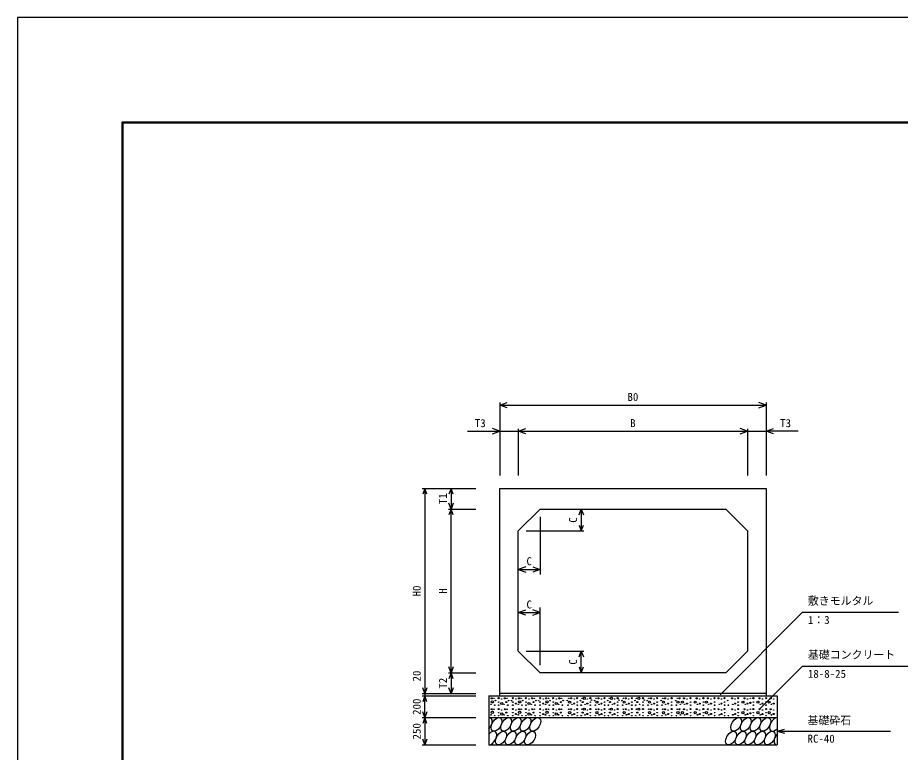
# Model space of a CAD drawing. Units: millimetres, scale not verified, with parts at other scales. Extents: x -100800 to 100800, y -35640 to 35640.
# Drawn here: x -100800 to -80586, y 18819 to 35640 of the extents above; entities that cross this region are included whole.
import ezdxf
from ezdxf.enums import TextEntityAlignment as Align

# ---------------------------------------------------------------- set-up
doc = ezdxf.new("R2010")
doc.units = ezdxf.units.MM
doc.header["$LTSCALE"] = 120
for name, color, linetype, lineweight in [('0-0_DIM', 7, 'Continuous', 25), ('0-1_Defpoints', 5, 'Continuous', 25), ('0-2_HATCH', 6, 'Continuous', 25), ('0-5_OUTLINE', 3, 'Continuous', 25), ('0-8_WAKU', 3, 'Continuous', 25)]:
    doc.layers.add(name, color=color, linetype=linetype, lineweight=lineweight)
doc.styles.add('ＭＳ ゴシック', font='')
doc.styles.get('ＭＳ ゴシック').set_extended_font_data('MS Gothic')

msp = doc.modelspace()

# ---------------------------------------------------------------- linework, layer by layer
at = {"layer": '0-0_DIM'}
for p, q in [((-89759.7, 26829.5), (-89759.7, 25157.8)), ((-89759.7, 26769.5), (-83659.7, 26769.5)), ((-83659.7, 26829.5), (-83659.7, 25157.8)), ((-90494.6, 26169.5), (-89759.7, 26169.5)), ((-89334.7, 26229.5), (-89334.7, 25157.8)), ((-84084.7, 26229.5), (-84084.7, 25157.8)), ((-82924.8, 26169.5), (-83659.7, 26169.5)), ((-91534.9, 24863.6), (-90309.7, 24863.6)), ((-91474.9, 24863.6), (-91474.9, 20163.6)), ((-90874.9, 24863.6), (-90874.9, 24388.6)), ((-90934.9, 24388.6), (-90309.7, 24388.6)), ((-90874.9, 20638.6), (-90874.9, 24388.6)), ((-87894.7, 24388.6), (-87894.7, 23888.6)), ((-88834.7, 24208.6), (-88834.7, 22888.6)), ((-89154.7, 23888.6), (-87834.7, 23888.6)), ((-89334.7, 23008.6), (-88834.7, 23008.6)), ((-88834.7, 20818.6), (-88834.7, 22138.6)), ((-89334.7, 22018.6), (-88834.7, 22018.6)), ((-82823.3, 22029.2), (-84714.1, 20138.4)), ((-82823.3, 22029.2), (-80631.5, 22029.2)), ((-89154.7, 21138.6), (-87834.7, 21138.6)), ((-87894.7, 20638.6), (-87894.7, 21138.6)), ((-90934.9, 20638.6), (-90309.7, 20638.6)), ((-90874.9, 20638.6), (-90874.9, 20163.6)), ((-82823.3, 20795.6), (-83805.2, 19813.6)), ((-82823.3, 20795.6), (-79995.4, 20795.6)), ((-91534.9, 20163.6), (-90309.7, 20163.6)), ((-91534.9, 20113.6), (-90309.7, 20113.6)), ((-91474.9, 20163.6), (-91474.9, 20113.6)), ((-91474.9, 19613.6), (-91474.9, 20113.6)), ((-91534.9, 19613.6), (-90309.7, 19613.6)), ((-91474.9, 19613.6), (-91474.9, 18988.6)), ((-83409.7, 19301.1), (-83235.8, 19347.7)), ((-83409.7, 19301.1), (-80809.8, 19301.1)), ((-83409.7, 19301.1), (-83235.8, 19254.6)), ((-91534.9, 18988.6), (-90309.7, 18988.6))]:
    msp.add_line(p, q, dxfattribs=at)
for points in [[(-89590.6, 26707.9), (-89759.7, 26769.5), (-89590.6, 26831)], [(-83828.8, 26707.9), (-83659.7, 26769.5), (-83828.8, 26831)], [(-89928.8, 26107.9), (-89759.7, 26169.5), (-89928.8, 26231)], [(-89759.7, 26169.5), (-89334.7, 26169.5), (-84084.7, 26169.5), (-83659.7, 26169.5)], [(-89165.6, 26107.9), (-89334.7, 26169.5), (-89165.6, 26231)], [(-84253.8, 26107.9), (-84084.7, 26169.5), (-84253.8, 26231)], [(-83490.6, 26107.9), (-83659.7, 26169.5), (-83490.6, 26231)], [(-91425.7, 24728.3), (-91474.9, 24863.6), (-91524.2, 24728.3)], [(-90825.7, 24728.3), (-90874.9, 24863.6), (-90924.2, 24728.3)], [(-90825.7, 24524), (-90874.9, 24388.6), (-90924.2, 24524)], [(-90825.7, 24253.3), (-90874.9, 24388.6), (-90924.2, 24253.3)], [(-87944, 24253.3), (-87894.7, 24388.6), (-87845.4, 24253.3)], [(-87944, 24024), (-87894.7, 23888.6), (-87845.4, 24024)], [(-89165.6, 23070.2), (-89334.7, 23008.6), (-89165.6, 22947.1)], [(-89003.8, 23070.2), (-88834.7, 23008.6), (-89003.8, 22947.1)], [(-89165.6, 21957.1), (-89334.7, 22018.6), (-89165.6, 22080.2)], [(-89003.8, 21957.1), (-88834.7, 22018.6), (-89003.8, 22080.2)], [(-87944, 21003.3), (-87894.7, 21138.6), (-87845.4, 21003.3)], [(-90825.7, 20774), (-90874.9, 20638.6), (-90924.2, 20774)], [(-90825.7, 20503.3), (-90874.9, 20638.6), (-90924.2, 20503.3)], [(-87944, 20774), (-87894.7, 20638.6), (-87845.4, 20774)], [(-91425.7, 20299), (-91474.9, 20163.6), (-91524.2, 20299)], [(-90825.7, 20299), (-90874.9, 20163.6), (-90924.2, 20299)], [(-91425.7, 19978.3), (-91474.9, 20113.6), (-91524.2, 19978.3)], [(-91425.7, 19749), (-91474.9, 19613.6), (-91524.2, 19749)], [(-91425.7, 19478.3), (-91474.9, 19613.6), (-91524.2, 19478.3)], [(-91425.7, 19124), (-91474.9, 18988.6), (-91524.2, 19124)]]:
    msp.add_lwpolyline(points, dxfattribs=at)
at = {"layer": '0-1_Defpoints'}
msp.add_lwpolyline([(-100800, -35640), (0, -35640), (0, 35640), (-100800, 35640)], close=True, dxfattribs=at)
at = {"layer": '0-2_HATCH'}
for centre, radius in [((-89944.6, 20056.6), 12.5), ((-89892, 20056.6), 6.25), ((-89784.8, 20058.8), 12.5), ((-89714.7, 20039.1), 6.25), ((-89644.6, 20056.6), 12.5), ((-89592, 20056.6), 6.25), ((-89459.8, 20058.8), 12.5), ((-89389.7, 20039.1), 6.25), ((-89319.6, 20056.6), 12.5), ((-89267, 20056.6), 6.25), ((-89159.8, 20058.8), 12.5), ((-89089.7, 20039.1), 6.25), ((-89019.6, 20056.6), 12.5), ((-88967, 20056.6), 6.25), ((-88834.8, 20058.8), 12.5), ((-88764.7, 20039.1), 6.25), ((-88694.6, 20056.6), 12.5), ((-88642, 20056.6), 6.25), ((-88534.8, 20058.8), 12.5), ((-88464.7, 20039.1), 6.25), ((-88394.6, 20056.6), 12.5), ((-88342, 20056.6), 6.25), ((-88177.4, 20056.6), 6.25), ((-88124.8, 20056.6), 12.5), ((-88054.7, 20039.1), 6.25), ((-87984.6, 20058.8), 12.5), ((-87877.4, 20056.6), 6.25), ((-87824.8, 20056.6), 25), ((-87754.7, 20039.1), 6.25), ((-87684.6, 20058.8), 12.5), ((-87656.3, 20014.9), 6.25), ((-87552.4, 20056.6), 6.25), ((-87499.8, 20056.6), 12.5), ((-87429.7, 20039.1), 6.25), ((-87359.6, 20058.8), 12.5), ((-87252.4, 20056.6), 6.25), ((-87199.8, 20056.6), 25), ((-87129.7, 20039.1), 6.25), ((-87059.6, 20058.8), 12.5), ((-87031.3, 20014.9), 6.25), ((-86927.4, 20056.6), 6.25), ((-86874.8, 20056.6), 12.5), ((-86804.7, 20039.1), 6.25), ((-86734.6, 20058.8), 12.5), ((-86627.4, 20056.6), 6.25), ((-86574.8, 20056.6), 25), ((-86480.1, 20058.8), 12.5), ((-86451.7, 20014.9), 6.25), ((-86347.8, 20056.6), 6.25), ((-86295.2, 20056.6), 12.5), ((-86225.2, 20039.1), 6.25), ((-86155.1, 20058.8), 12.5), ((-86027.7, 20056.6), 6.25), ((-85975.1, 20056.6), 12.5), ((-85905, 20039.1), 6.25), ((-85822.7, 20058.8), 12.5), ((-85695.4, 20056.6), 6.25), ((-85642.8, 20056.6), 12.5), ((-85541.1, 20056.6), 12.5), ((-85471, 20039.1), 6.25), ((-85388.7, 20058.8), 12.5), ((-85249, 20056.6), 12.5), ((-85178.9, 20039.1), 6.25), ((-85096.6, 20058.8), 12.5), ((-84992.2, 20056.6), 12.5), ((-84922.2, 20039.1), 6.25), ((-84839.9, 20058.8), 12.5), ((-84751.7, 20056.6), 12.5), ((-84681.7, 20039.1), 6.25), ((-84611.6, 20058.8), 12.5), ((-84439.7, 20056.6), 12.5), ((-84369.6, 20039.1), 6.25), ((-84299.5, 20058.8), 12.5), ((-84156.1, 20056.6), 12.5), ((-84086, 20039.1), 6.25), ((-84020.7, 20056.6), 6.25), ((-83952.3, 20058.8), 12.5), ((-83812.6, 20056.6), 12.5), ((-83742.5, 20039.1), 6.25), ((-83660.2, 20058.8), 12.5), ((-83555.8, 20056.6), 12.5), ((-83485.8, 20039.1), 6.25), ((-89962.1, 19918.7), 6.25), ((-89944.6, 19806.6), 12.5), ((-89928.3, 19974.1), 25), ((-89892, 19806.6), 6.25), ((-89874.5, 19899), 6.25), ((-89857, 20004.1), 6.25), ((-89784.8, 19808.8), 12.5), ((-89784.8, 19969), 6.25), ((-89784.8, 19899), 6.25), ((-89714.7, 19936.2), 25), ((-89662.1, 19918.7), 6.25), ((-89644.6, 19806.6), 12.5), ((-89609.5, 19969), 12.5), ((-89592, 19806.6), 6.25), ((-89574.5, 19899), 6.25), ((-89557, 20004.1), 6.25), ((-89490.8, 20001.8), 6.25), ((-89459.8, 19808.8), 12.5), ((-89459.8, 19969), 6.25), ((-89459.8, 19899), 6.25), ((-89389.7, 19936.2), 12.5), ((-89337.1, 19918.7), 6.25), ((-89319.6, 19806.6), 12.5), ((-89303.3, 19974.1), 25), ((-89267, 19806.6), 6.25), ((-89249.5, 19899), 6.25), ((-89232, 20004.1), 6.25), ((-89159.8, 19808.8), 12.5), ((-89159.8, 19969), 6.25), ((-89159.8, 19899), 6.25), ((-89089.7, 19936.2), 25), ((-89037.1, 19918.7), 6.25), ((-89019.6, 19806.6), 12.5), ((-88984.5, 19969), 12.5), ((-88967, 19806.6), 6.25), ((-88949.5, 19899), 6.25), ((-88932, 20004.1), 6.25), ((-88865.8, 20001.8), 6.25), ((-88834.8, 19808.8), 12.5), ((-88834.8, 19969), 6.25), ((-88834.8, 19899), 6.25), ((-88764.7, 19936.2), 12.5), ((-88712.1, 19918.7), 6.25), ((-88694.6, 19806.6), 12.5), ((-88678.3, 19974.1), 25), ((-88642, 19806.6), 6.25), ((-88624.5, 19899), 6.25), ((-88607, 20004.1), 6.25), ((-88534.8, 19808.8), 12.5), ((-88534.8, 19969), 6.25), ((-88534.8, 19899), 6.25), ((-88464.7, 19936.2), 25), ((-88412.1, 19918.7), 6.25), ((-88394.6, 19806.6), 12.5), ((-88359.5, 19969), 12.5), ((-88342, 19806.6), 6.25), ((-88324.5, 19899), 6.25), ((-88307, 20004.1), 6.25), ((-88212.4, 20004.1), 6.25), ((-88194.9, 19899), 6.25), ((-88159.9, 19969), 25), ((-88177.4, 19806.6), 6.25), ((-88124.8, 19806.6), 12.5), ((-88107.3, 19918.7), 6.25), ((-88054.7, 19936.2), 12.5), ((-87984.6, 19808.8), 12.5), ((-87984.6, 19969), 6.25), ((-87984.6, 19899), 6.25), ((-87912.4, 20004.1), 6.25), ((-87894.9, 19899), 6.25), ((-87877.4, 19806.6), 6.25), ((-87859.9, 19969), 12.5), ((-87824.8, 19806.6), 25), ((-87807.3, 19918.7), 6.25), ((-87754.7, 19936.2), 12.5), ((-87684.6, 19808.8), 12.5), ((-87684.6, 19969), 6.25), ((-87684.6, 19899), 6.25), ((-87587.4, 20004.1), 6.25), ((-87569.9, 19899), 6.25), ((-87534.9, 19969), 25), ((-87552.4, 19806.6), 6.25), ((-87499.8, 19806.6), 12.5), ((-87482.3, 19918.7), 6.25), ((-87429.7, 19936.2), 12.5), ((-87359.6, 19808.8), 12.5), ((-87359.6, 19969), 6.25), ((-87359.6, 19899), 6.25), ((-87287.4, 20004.1), 6.25), ((-87269.9, 19899), 6.25), ((-87252.4, 19806.6), 6.25), ((-87234.9, 19969), 12.5), ((-87199.8, 19806.6), 25), ((-87182.3, 19918.7), 6.25), ((-87129.7, 19936.2), 12.5), ((-87059.6, 19808.8), 12.5), ((-87059.6, 19969), 6.25), ((-87059.6, 19899), 6.25), ((-86962.4, 20004.1), 6.25), ((-86944.9, 19899), 6.25), ((-86909.9, 19969), 25), ((-86927.4, 19806.6), 6.25), ((-86874.8, 19806.6), 12.5), ((-86857.3, 19918.7), 6.25), ((-86804.7, 19936.2), 12.5), ((-86734.6, 19808.8), 12.5), ((-86734.6, 19969), 6.25), ((-86734.6, 19899), 6.25), ((-86662.4, 20004.1), 6.25), ((-86644.9, 19899), 6.25), ((-86627.4, 19806.6), 6.25), ((-86609.9, 19969), 12.5), ((-86574.8, 19806.6), 25), ((-86557.3, 19918.7), 6.25), ((-86480.1, 19808.8), 12.5), ((-86480.1, 19969), 6.25), ((-86480.1, 19899), 6.25), ((-86382.9, 20004.1), 6.25), ((-86365.3, 19899), 6.25), ((-86330.3, 19969), 25), ((-86347.8, 19806.6), 6.25), ((-86295.2, 19806.6), 12.5), ((-86277.7, 19918.7), 6.25), ((-86225.2, 19936.2), 12.5), ((-86155.1, 19808.8), 12.5), ((-86155.1, 19969), 6.25), ((-86155.1, 19899), 6.25), ((-86062.7, 20004.1), 6.25), ((-86045.2, 19899), 6.25), ((-86010.1, 19969), 25), ((-86027.7, 19806.6), 6.25), ((-85975.1, 19806.6), 12.5), ((-85957.6, 19918.7), 6.25), ((-85905, 19936.2), 12.5), ((-85822.7, 19808.8), 12.5), ((-85822.7, 19969), 6.25), ((-85822.7, 19899), 6.25), ((-85730.4, 20004.1), 6.25), ((-85712.9, 19899), 6.25), ((-85677.8, 19969), 25), ((-85695.4, 19806.6), 6.25), ((-85642.8, 19806.6), 12.5), ((-85625.3, 19918.7), 6.25), ((-85576.1, 19969), 25), ((-85541.1, 19806.6), 12.5), ((-85523.6, 19918.7), 6.25), ((-85471, 19936.2), 12.5), ((-85388.7, 19808.8), 12.5), ((-85388.7, 19969), 6.25), ((-85388.7, 19899), 6.25), ((-85284, 19969), 25), ((-85249, 19806.6), 12.5), ((-85231.5, 19918.7), 6.25), ((-85178.9, 19936.2), 12.5), ((-85096.6, 19808.8), 12.5), ((-85096.6, 19969), 6.25), ((-85096.6, 19899), 6.25), ((-85027.3, 19969), 25), ((-84992.2, 19806.6), 12.5), ((-84974.7, 19918.7), 6.25), ((-84922.2, 19936.2), 12.5), ((-84839.9, 19808.8), 12.5), ((-84839.9, 19969), 6.25), ((-84839.9, 19899), 6.25), ((-84751.7, 19806.6), 12.5), ((-84734.2, 19918.7), 6.25), ((-84681.7, 19936.2), 12.5), ((-84611.6, 19808.8), 12.5), ((-84611.6, 19969), 6.25), ((-84611.6, 19899), 6.25), ((-84539.4, 20004.1), 6.25), ((-84521.8, 19899), 6.25), ((-84439.7, 19806.6), 12.5), ((-84422.2, 19918.7), 6.25), ((-84369.6, 19936.2), 12.5), ((-84299.5, 19808.8), 12.5), ((-84299.5, 19969), 6.25), ((-84299.5, 19899), 6.25), ((-84191.2, 19969), 25), ((-84156.1, 19806.6), 12.5), ((-84138.6, 19918.7), 6.25), ((-84086, 19936.2), 12.5), ((-84020.7, 19953.7), 12.5), ((-84020.7, 19806.6), 6.25), ((-83952.3, 19808.8), 12.5), ((-83952.3, 19969), 6.25), ((-83952.3, 19899), 6.25), ((-83847.6, 19969), 25), ((-83812.6, 19806.6), 12.5), ((-83795.1, 19918.7), 6.25), ((-83742.5, 19936.2), 12.5), ((-83660.2, 19808.8), 12.5), ((-83660.2, 19969), 6.25), ((-83660.2, 19899), 6.25), ((-83590.9, 19969), 25), ((-83555.8, 19806.6), 12.5), ((-83538.3, 19918.7), 6.25), ((-83485.8, 19936.2), 12.5), ((-89962.1, 19678.5), 6.25), ((-89928.3, 19733.8), 25), ((-89874.5, 19658.8), 6.25), ((-89784.8, 19728.8), 6.25), ((-89784.8, 19658.8), 6.25), ((-89714.7, 19696), 25), ((-89714.7, 19789.1), 6.25), ((-89662.1, 19678.5), 6.25), ((-89609.5, 19728.8), 12.5), ((-89574.5, 19658.8), 6.25), ((-89459.8, 19728.8), 6.25), ((-89459.8, 19658.8), 6.25), ((-89389.7, 19696), 12.5), ((-89389.7, 19789.1), 6.25), ((-89337.1, 19678.5), 6.25), ((-89303.3, 19733.8), 25), ((-89249.5, 19658.8), 6.25), ((-89159.8, 19728.8), 6.25), ((-89159.8, 19658.8), 6.25), ((-89089.7, 19696), 25), ((-89089.7, 19789.1), 6.25), ((-89037.1, 19678.5), 6.25), ((-88984.5, 19728.8), 12.5), ((-88949.5, 19658.8), 6.25), ((-88834.8, 19728.8), 6.25), ((-88834.8, 19658.8), 6.25), ((-88764.7, 19696), 12.5), ((-88764.7, 19789.1), 6.25), ((-88712.1, 19678.5), 6.25), ((-88678.3, 19733.8), 25), ((-88624.5, 19658.8), 6.25), ((-88534.8, 19728.8), 6.25), ((-88534.8, 19658.8), 6.25), ((-88464.7, 19696), 25), ((-88464.7, 19789.1), 6.25), ((-88412.1, 19678.5), 6.25), ((-88359.5, 19728.8), 12.5), ((-88324.5, 19658.8), 6.25), ((-88194.9, 19658.8), 6.25), ((-88159.9, 19728.8), 25), ((-88107.3, 19678.5), 6.25), ((-88054.7, 19696), 12.5), ((-88054.7, 19789.1), 6.25), ((-87984.6, 19728.8), 6.25), ((-87984.6, 19658.8), 6.25), ((-87894.9, 19658.8), 6.25), ((-87859.9, 19728.8), 12.5), ((-87807.3, 19678.5), 6.25), ((-87754.7, 19696), 12.5), ((-87754.7, 19789.1), 6.25), ((-87684.6, 19728.8), 6.25), ((-87684.6, 19658.8), 6.25), ((-87569.9, 19658.8), 6.25), ((-87534.9, 19728.8), 25), ((-87482.3, 19678.5), 6.25), ((-87429.7, 19696), 12.5), ((-87429.7, 19789.1), 6.25), ((-87359.6, 19728.8), 6.25), ((-87359.6, 19658.8), 6.25), ((-87269.9, 19658.8), 6.25), ((-87234.9, 19728.8), 12.5), ((-87182.3, 19678.5), 6.25), ((-87129.7, 19696), 12.5), ((-87129.7, 19789.1), 6.25), ((-87059.6, 19728.8), 6.25), ((-87059.6, 19658.8), 6.25), ((-86944.9, 19658.8), 6.25), ((-86909.9, 19728.8), 25), ((-86857.3, 19678.5), 6.25), ((-86804.7, 19696), 12.5), ((-86804.7, 19789.1), 6.25), ((-86734.6, 19728.8), 6.25), ((-86734.6, 19658.8), 6.25), ((-86644.9, 19658.8), 6.25), ((-86609.9, 19728.8), 12.5), ((-86557.3, 19678.5), 6.25), ((-86480.1, 19728.8), 6.25), ((-86480.1, 19658.8), 6.25), ((-86365.3, 19658.8), 6.25), ((-86330.3, 19728.8), 25), ((-86277.7, 19678.5), 6.25), ((-86225.2, 19696), 12.5), ((-86225.2, 19789.1), 6.25), ((-86155.1, 19728.8), 6.25), ((-86155.1, 19658.8), 6.25), ((-86045.2, 19658.8), 6.25), ((-86010.1, 19728.8), 25), ((-85957.6, 19678.5), 6.25), ((-85905, 19696), 12.5), ((-85905, 19789.1), 6.25), ((-85822.7, 19728.8), 6.25), ((-85822.7, 19658.8), 6.25), ((-85712.9, 19658.8), 6.25), ((-85677.8, 19728.8), 25), ((-85625.3, 19678.5), 6.25), ((-85576.1, 19728.8), 25), ((-85523.6, 19678.5), 6.25), ((-85471, 19696), 12.5), ((-85471, 19789.1), 6.25), ((-85388.7, 19728.8), 6.25), ((-85388.7, 19658.8), 6.25), ((-85284, 19728.8), 25), ((-85231.5, 19678.5), 6.25), ((-85178.9, 19696), 12.5), ((-85178.9, 19789.1), 6.25), ((-85096.6, 19728.8), 6.25), ((-85096.6, 19658.8), 6.25), ((-85027.3, 19728.8), 25), ((-84974.7, 19678.5), 6.25), ((-84922.2, 19696), 12.5), ((-84922.2, 19789.1), 6.25), ((-84839.9, 19728.8), 6.25), ((-84839.9, 19658.8), 6.25), ((-84734.2, 19678.5), 6.25), ((-84681.7, 19696), 12.5), ((-84681.7, 19789.1), 6.25), ((-84611.6, 19728.8), 6.25), ((-84611.6, 19658.8), 6.25), ((-84521.8, 19658.8), 6.25), ((-84422.2, 19678.5), 6.25), ((-84369.6, 19696), 12.5), ((-84369.6, 19789.1), 6.25), ((-84299.5, 19728.8), 6.25), ((-84299.5, 19658.8), 6.25), ((-84191.2, 19728.8), 25), ((-84138.6, 19678.5), 6.25), ((-84086, 19696), 12.5), ((-84086, 19789.1), 6.25), ((-84020.7, 19713.5), 12.5), ((-83952.3, 19728.8), 6.25), ((-83952.3, 19658.8), 6.25), ((-83847.6, 19728.8), 25), ((-83795.1, 19678.5), 6.25), ((-83742.5, 19696), 12.5), ((-83742.5, 19789.1), 6.25), ((-83660.2, 19728.8), 6.25), ((-83660.2, 19658.8), 6.25), ((-83590.9, 19728.8), 25), ((-83538.3, 19678.5), 6.25), ((-83485.8, 19696), 12.5), ((-83485.8, 19789.1), 6.25)]:
    msp.add_circle(centre, radius, dxfattribs=at)
for centre, start_param, end_param in [((-90055.5, 19457.4), 4.3355439, 6.7245934), ((-83458, 19457.4), 0.4199491, 4.357003), ((-89951.6, 19144.9), 3.4964223, 7.5860497), ((-83354.1, 19144.9), 1.2805297, 3.4964223)]:
    msp.add_ellipse(centre, major_axis=(90.9, 147.1), ratio=0.5792, start_param=start_param, end_param=end_param, dxfattribs=at)
for centre in [(-89833.8, 19457.4), (-89612, 19457.4), (-89390.3, 19457.4), (-89168.5, 19457.4), (-88946.8, 19457.4), (-84344.9, 19457.4), (-84123.2, 19457.4), (-83901.4, 19457.4), (-83679.7, 19457.4), (-89729.8, 19144.9), (-89508.1, 19144.9), (-89286.4, 19144.9), (-89064.6, 19144.9), (-84462.7, 19144.9), (-84241, 19144.9), (-84019.3, 19144.9), (-83797.5, 19144.9), (-83575.8, 19144.9)]:
    msp.add_ellipse(centre, major_axis=(90.9, 147.1), ratio=0.5792, dxfattribs=at)
at = {"layer": '0-5_OUTLINE'}
for p, q in [((-89759.7, 24863.6), (-83659.7, 24863.6)), ((-89759.7, 20113.6), (-89759.7, 24863.6)), ((-83659.7, 24863.6), (-83659.7, 20113.6)), ((-89334.7, 23888.6), (-88834.7, 24388.6)), ((-88834.7, 24388.6), (-84584.7, 24388.6)), ((-84084.7, 23888.6), (-84584.7, 24388.6)), ((-89334.7, 21138.6), (-89334.7, 23888.6)), ((-84084.7, 23888.6), (-84084.7, 21138.6)), ((-89334.7, 21138.6), (-88834.7, 20638.6)), ((-84084.7, 21138.6), (-84584.7, 20638.6)), ((-84584.7, 20638.6), (-88834.7, 20638.6)), ((-90009.7, 20113.6), (-90009.7, 18988.6)), ((-90009.7, 20113.6), (-83409.7, 20113.6)), ((-83659.7, 20163.6), (-89759.7, 20163.6)), ((-83409.7, 20113.6), (-83409.7, 18988.6)), ((-90009.7, 19613.6), (-83409.7, 19613.6)), ((-90009.7, 18988.6), (-83409.7, 18988.6))]:
    msp.add_line(p, q, dxfattribs=at)
at = {"layer": '0-8_WAKU', "lineweight": 50}
msp.add_lwpolyline([(-98400, -33240), (-2400, -33240), (-2400, 33240), (-98400, 33240)], close=True, dxfattribs=at)

# ---------------------------------------------------------------- texts
at = {"layer": '0-0_DIM', "style": 'ＭＳ ゴシック'}
for s, p in [('B0', (-86834.7, 26809.5)), ('T3', (-90331.1, 26209.5)), ('B', (-86772.2, 26209.5)), ('T3', (-83338.3, 26209.5)), ('C', (-89147.2, 23048.6)), ('C', (-89147.2, 22058.6)), ('敷きモルタル', (-82703.3, 22141.6)), ('1：3', (-82703.3, 21703.7)), ('基礎コンクリート', (-82703.3, 20908)), ('18-8-25', (-82703.3, 20470.1)), ('基礎砕石', (-82711.8, 19404.2)), ('RC-40', (-82711.8, 18985))]:
    msp.add_text(s, height=183.3, dxfattribs=at).set_placement(p, align=Align.BOTTOM_LEFT)
for s, p in [('T1', (-90914.9, 24501.1)), ('C', (-87934.7, 24076.1)), ('H0', (-91514.9, 22388.6)), ('H', (-90914.9, 22451.1)), ('C', (-87934.7, 20826.1)), ('20', (-91514.9, 20440.9)), ('T2', (-90914.9, 20276.1)), ('200', (-91514.9, 19676.1)), ('250', (-91514.9, 19113.6))]:
    msp.add_text(s, height=183.3, rotation=90, dxfattribs=at).set_placement(p, align=Align.BOTTOM_LEFT)

doc.saveas('drawing.dxf')
